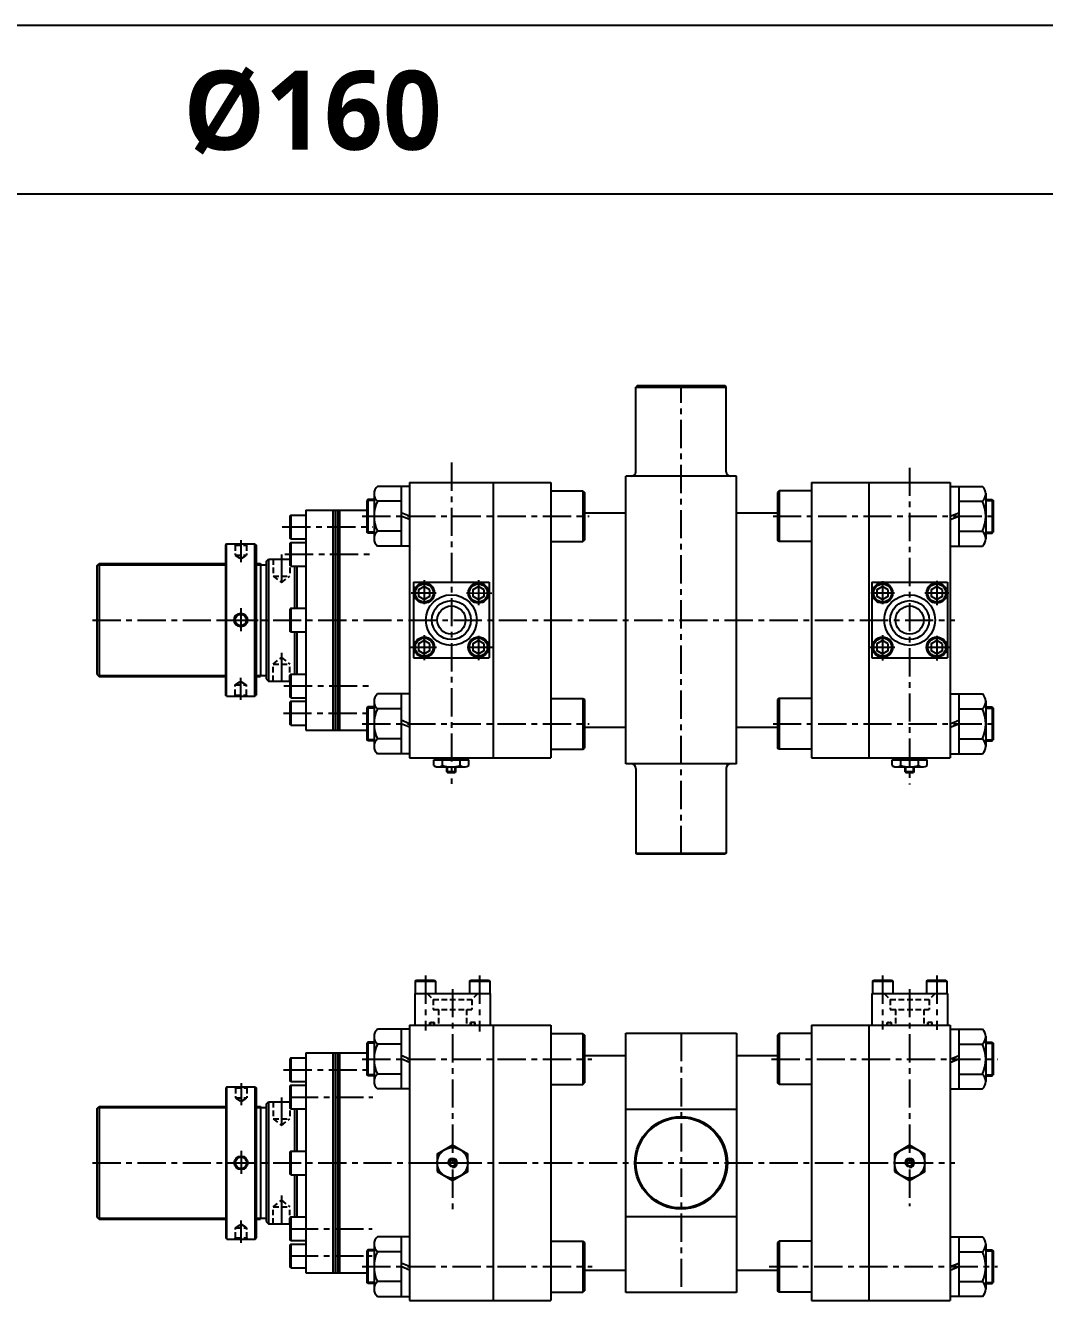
# Model space of a CAD drawing. Extents: x -819 to 9946, y 0 to 4813.
# Drawn here: x 1923 to 2826, y 1697 to 2827 of the extents above; entities that cross this region are included whole.
import ezdxf

# ---------------------------------------------------------------- set-up
doc = ezdxf.new("R2010")
doc.units = 0
doc.header["$LTSCALE"] = 10
doc.header["$MEASUREMENT"] = 0
for name, pattern in [('CENTER', [2, 1.25, -0.25, 0.25, -0.25]), ('CENTERX2', [4, 2.5, -0.5, 0.5, -0.5]), ('HIDDENX2', [0.75, 0.5, -0.25])]:
    doc.linetypes.add(name, pattern=pattern)
doc.layers.get('0').update_dxf_attribs({"linetype": 'CONTINUOUS'})
doc.layers.get('DEFPOINTS').update_dxf_attribs({"linetype": 'CONTINUOUS'})
for name, color, linetype in [('BOM-UDEF', 3, 'CONTINUOUS'), ('CEN', 1, 'CENTERX2'), ('HID', 2, 'HIDDENX2'), ('ML', 7, 'CONTINUOUS')]:
    doc.layers.add(name, color=color, linetype=linetype)
doc.styles.add('문자', font='romans.shx')

msp = doc.modelspace()

# ---------------------------------------------------------------- linework, layer by layer
for p, q in [((9946.14, 2826.778), (0, 2826.778)), ((9946.14, 2677.278), (0, 2677.278))]:
    msp.add_line(p, q)
at = {"color": 7, "linetype": 'Continuous'}
for p, q in [((2284.552, 2170.789), (2284.552, 2175.806)), ((2284.552, 2175.806), (2290.89, 2175.806)), ((2285.552, 2175.806), (2285.552, 2177.806)), ((2285.552, 2177.806), (2314.729, 2177.806)), ((2287.727, 2169.806), (2312.553, 2169.806)), ((2290.89, 2175.806), (2315.729, 2175.806)), ((2292.346, 2170.789), (2292.346, 2175.806)), ((2296.14, 2170.062), (2296.14, 2170.064)), ((2296.14, 2165.306), (2296.14, 2169.806)), ((2304.14, 2165.306), (2304.14, 2169.806)), ((2307.934, 2170.789), (2307.934, 2175.806)), ((2314.729, 2175.806), (2314.729, 2177.806)), ((2315.729, 2170.789), (2315.729, 2175.806)), ((2690.552, 2170.789), (2690.552, 2175.806)), ((2690.552, 2175.806), (2696.89, 2175.806)), ((2691.552, 2175.806), (2691.552, 2177.806)), ((2691.552, 2177.806), (2720.729, 2177.806)), ((2693.727, 2169.806), (2718.553, 2169.806)), ((2696.89, 2175.806), (2721.729, 2175.806)), ((2698.346, 2170.789), (2698.346, 2175.806)), ((2702.14, 2170.062), (2702.14, 2170.064)), ((2702.14, 2165.306), (2702.14, 2169.806)), ((2710.14, 2165.306), (2710.14, 2169.806)), ((2713.934, 2170.789), (2713.934, 2175.806)), ((2720.729, 2175.806), (2720.729, 2177.806)), ((2721.729, 2170.789), (2721.729, 2175.806)), ((2296.14, 2165.306), (2296.64, 2164.806)), ((2304.14, 2165.306), (2296.14, 2165.306)), ((2296.64, 2164.806), (2303.64, 2164.806)), ((2304.14, 2165.306), (2303.64, 2164.806)), ((2702.14, 2165.306), (2702.64, 2164.806)), ((2710.14, 2165.306), (2702.14, 2165.306)), ((2702.64, 2164.806), (2709.64, 2164.806)), ((2710.14, 2165.306), (2709.64, 2164.806))]:
    msp.add_line(p, q, dxfattribs=at)
at = {"color": 1, "linetype": 'CENTER', "ltscale": 5}
for p, q in [((2287.64, 1818.747), (2314.64, 1818.747)), ((2692.64, 1818.747), (2719.64, 1818.747))]:
    msp.add_line(p, q, dxfattribs=at)
at = {"color": 7, "linetype": 'Continuous'}
for points in [[(2287.64, 1810.953), (2301.14, 1803.158), (2314.64, 1810.953), (2314.64, 1826.541), (2301.14, 1834.335), (2287.64, 1826.541)], [(2692.64, 1810.953), (2706.14, 1803.158), (2719.64, 1810.953), (2719.64, 1826.541), (2706.14, 1834.335), (2692.64, 1826.541)], [(2299.697, 1821.247), (2298.253, 1818.747), (2299.697, 1816.247), (2302.584, 1816.247), (2304.027, 1818.747), (2302.584, 1821.247)], [(2704.697, 1821.247), (2703.253, 1818.747), (2704.697, 1816.247), (2707.584, 1816.247), (2709.027, 1818.747), (2707.584, 1821.247)]]:
    msp.add_lwpolyline(points, close=True, dxfattribs=at)
for centre, radius in [((2301.14, 1818.747), 13.5), ((2706.14, 1818.747), 13.5), ((2301.14, 1818.747), 3.5), ((2706.14, 1818.747), 3.5)]:
    msp.add_circle(centre, radius, dxfattribs=at)
for centre, radius, start, end in [((2287.727, 2175.429), 5.623, 235.615753, 270), ((2288.449, 2178.027), 8.22, 241.700645, 298.299355), ((2300.132, 2201.153), 31.347, 255.617183, 270.014071), ((2300.148, 2201.153), 31.347, 269.985929, 284.382817), ((2311.831, 2178.027), 8.22, 241.700645, 298.299355), ((2693.727, 2175.429), 5.623, 235.615753, 270), ((2694.449, 2178.027), 8.22, 241.700645, 298.299355), ((2706.132, 2201.153), 31.347, 255.617183, 270.014071), ((2706.148, 2201.153), 31.347, 269.985929, 284.382817), ((2717.831, 2178.027), 8.22, 241.700645, 298.299355)]:
    msp.add_arc(centre, radius, start, end, dxfattribs=at)
at = {"layer": 'BOM-UDEF', "color": 0}
for p, q in [((2454.64, 2172.306), (2454.64, 2427.306)), ((2552.64, 2172.306), (2552.64, 2427.306)), ((2454.64, 1933.747), (2552.64, 1933.747)), ((2454.64, 1703.747), (2454.64, 1933.747)), ((2552.64, 1933.747), (2552.64, 1703.747)), ((2454.64, 1866.247), (2552.64, 1866.247)), ((2454.64, 1771.247), (2552.64, 1771.247)), ((2552.64, 1703.747), (2454.64, 1703.747))]:
    msp.add_line(p, q, dxfattribs=at)
for radius in [41, 40]:
    msp.add_circle((2503.64, 1818.747), radius, dxfattribs=at)
at = {"layer": 'CEN'}
for p, q in [((2503.64, 2092.306), (2503.64, 2507.306)), ((2300.14, 2439.371), (2300.14, 2154.732)), ((2706.14, 2434.856), (2706.14, 2154.013)), ((2221.14, 2391.806), (2422.14, 2391.806)), ((2585.14, 2391.806), (2784.14, 2391.806)), ((2150.229, 2382.306), (2230.409, 2382.306)), ((2113.545, 2370.551), (2113.545, 2350.994)), ((2149.64, 2357.806), (2149.64, 2330.196)), ((2152.596, 2358.146), (2230.409, 2358.146)), ((2276.14, 2335.032), (2276.14, 2313.811)), ((2324.14, 2335.074), (2324.14, 2313.074)), ((2682.14, 2334.249), (2682.14, 2313.811)), ((2730.14, 2334.502), (2730.14, 2313.074)), ((2264.495, 2323.806), (2286.65, 2323.806)), ((2313.548, 2323.806), (2335.914, 2323.722)), ((2671.742, 2323.806), (2692.65, 2323.806)), ((2719.548, 2323.806), (2740.962, 2323.806)), ((2113.545, 2310.316), (2113.545, 2290.04)), ((1982.14, 2299.806), (2746.14, 2299.806)), ((2093.917, 2299.806), (2132.193, 2299.806)), ((2093.917, 2299.806), (2132.193, 2299.806)), ((2276.14, 2286.315), (2276.14, 2264.4)), ((2324.14, 2285.947), (2324.14, 2264.356)), ((2682.14, 2286.315), (2682.14, 2264.056)), ((2730.14, 2285.947), (2730.14, 2264.056)), ((2264.156, 2275.806), (2286.896, 2275.806)), ((2314.162, 2275.806), (2336.169, 2275.806)), ((2670.53, 2275.806), (2692.896, 2275.806)), ((2720.162, 2275.806), (2741.469, 2275.806)), ((2149.64, 2270.776), (2149.64, 2241.806)), ((2113.545, 2229.062), (2113.545, 2248.619)), ((2151.804, 2241.466), (2230.09, 2241.466)), ((2151.26, 2217.306), (2230.09, 2217.306)), ((2221.14, 2207.806), (2422.14, 2207.806)), ((2585.14, 2207.806), (2784.14, 2207.806)), ((2277.14, 1984.747), (2277.14, 1936.142)), ((2325.14, 1984.747), (2325.14, 1935.156)), ((2682.14, 1984.747), (2682.14, 1936.801)), ((2730.14, 1984.747), (2730.14, 1936.525)), ((2301.14, 1972.747), (2301.14, 1774.614)), ((2706.14, 1972.747), (2706.14, 1780.259)), ((2503.64, 1933.747), (2503.64, 1703.747)), ((2221.14, 1910.747), (2424.568, 1910.747)), ((2583.817, 1910.747), (2784.14, 1910.747)), ((2151.432, 1901.247), (2230.409, 1901.247)), ((2113.807, 1889.491), (2113.807, 1869.935)), ((2149.64, 1876.747), (2149.64, 1849.137)), ((2157.14, 1877.083), (2230.409, 1877.083)), ((2113.807, 1829.257), (2113.807, 1808.981)), ((1982.14, 1818.747), (2746.14, 1818.747)), ((2149.64, 1789.717), (2149.64, 1760.747)), ((2113.807, 1748.003), (2113.807, 1767.559)), ((2157.14, 1760.411), (2230.09, 1760.411)), ((2157.14, 1736.247), (2230.09, 1736.247)), ((2221.14, 1726.747), (2424.978, 1726.747)), ((2581.671, 1726.747), (2784.14, 1726.747))]:
    msp.add_line(p, q, dxfattribs=at)
at = {"layer": 'DEFPOINTS', "color": 0, "linetype": 'ByBlock'}
for p in [(2138.14, 1872.747), (2138.14, 1764.747)]:
    msp.add_point(p, dxfattribs=at)
at = {"layer": 'HID'}
for p, q in [((2108.545, 2366.306), (2107.545, 2367.306)), ((2108.545, 2366.306), (2118.545, 2366.306)), ((2108.545, 2366.306), (2108.545, 2357.306)), ((2118.545, 2366.306), (2119.545, 2367.306)), ((2118.545, 2366.306), (2118.545, 2357.306)), ((2108.545, 2357.306), (2113.545, 2354.14)), ((2108.545, 2357.306), (2118.545, 2357.306)), ((2113.545, 2354.14), (2118.545, 2357.306)), ((2142.14, 2353.806), (2142.14, 2338.806)), ((2157.14, 2353.806), (2157.14, 2338.806)), ((2157.14, 2353.806), (2157.14, 2338.806)), ((2142.14, 2338.806), (2157.14, 2338.806)), ((2142.14, 2338.806), (2149.64, 2332.975)), ((2149.64, 2332.975), (2157.14, 2338.806)), ((2142.14, 2260.806), (2149.64, 2266.638)), ((2142.14, 2245.806), (2142.14, 2260.806)), ((2142.14, 2260.806), (2157.14, 2260.806)), ((2149.64, 2266.638), (2157.14, 2260.806)), ((2157.14, 2245.806), (2157.14, 2260.806)), ((2157.14, 2245.806), (2157.14, 2260.806)), ((2108.545, 2242.306), (2113.545, 2245.473)), ((2108.545, 2233.306), (2108.545, 2242.306)), ((2108.545, 2242.306), (2118.545, 2242.306)), ((2113.545, 2245.473), (2118.545, 2242.306)), ((2118.545, 2233.306), (2118.545, 2242.306)), ((2108.545, 2233.306), (2107.545, 2232.306)), ((2108.545, 2233.306), (2118.545, 2233.306)), ((2118.545, 2233.306), (2119.545, 2232.306)), ((2278.64, 1968.747), (2283.89, 1963.497)), ((2323.64, 1968.747), (2318.39, 1963.497)), ((2683.64, 1968.747), (2688.89, 1963.497)), ((2728.64, 1968.747), (2723.39, 1963.497)), ((2283.89, 1963.497), (2283.89, 1954.747)), ((2283.89, 1963.497), (2318.39, 1963.497)), ((2318.39, 1963.497), (2318.39, 1954.747)), ((2688.89, 1963.497), (2723.39, 1963.497)), ((2688.89, 1963.497), (2688.89, 1954.747)), ((2723.39, 1963.497), (2723.39, 1954.747)), ((2283.89, 1954.747), (2318.39, 1954.747)), ((2288.64, 1954.747), (2288.64, 1940.747)), ((2313.64, 1954.747), (2313.64, 1940.747)), ((2688.89, 1954.747), (2723.39, 1954.747)), ((2693.64, 1954.747), (2693.64, 1940.747)), ((2718.64, 1954.747), (2718.64, 1940.747)), ((2281.14, 1943.147), (2285.14, 1943.147)), ((2281.14, 1940.747), (2281.14, 1943.147)), ((2285.14, 1940.747), (2285.14, 1943.147)), ((2317.14, 1940.747), (2317.14, 1943.147)), ((2321.14, 1943.147), (2317.14, 1943.147)), ((2321.14, 1940.747), (2321.14, 1943.147)), ((2686.14, 1943.147), (2690.14, 1943.147)), ((2686.14, 1940.747), (2686.14, 1943.147)), ((2690.14, 1940.747), (2690.14, 1943.147)), ((2722.14, 1940.747), (2722.14, 1943.147)), ((2726.14, 1943.147), (2722.14, 1943.147)), ((2726.14, 1940.747), (2726.14, 1943.147)), ((2108.807, 1885.247), (2107.807, 1886.247)), ((2108.807, 1885.247), (2118.807, 1885.247)), ((2108.807, 1885.247), (2108.807, 1876.247)), ((2108.807, 1876.247), (2118.807, 1876.247)), ((2108.807, 1876.247), (2113.807, 1873.081)), ((2113.807, 1873.081), (2118.807, 1876.247)), ((2118.807, 1885.247), (2119.807, 1886.247)), ((2118.807, 1885.247), (2118.807, 1876.247)), ((2142.14, 1872.747), (2142.14, 1857.747)), ((2157.14, 1872.747), (2157.14, 1857.747)), ((2142.14, 1857.747), (2157.14, 1857.747)), ((2142.14, 1857.747), (2149.64, 1851.916)), ((2149.64, 1851.916), (2157.14, 1857.747)), ((2142.14, 1779.747), (2149.64, 1785.578)), ((2149.64, 1785.578), (2157.14, 1779.747)), ((2142.14, 1779.747), (2157.14, 1779.747)), ((2142.14, 1764.747), (2142.14, 1779.747)), ((2157.14, 1764.747), (2157.14, 1779.747)), ((2108.807, 1761.247), (2113.807, 1764.413)), ((2113.807, 1764.413), (2118.807, 1761.247)), ((2108.807, 1752.247), (2107.807, 1751.247)), ((2108.807, 1761.247), (2118.807, 1761.247)), ((2108.807, 1752.247), (2108.807, 1761.247)), ((2108.807, 1752.247), (2118.807, 1752.247)), ((2118.807, 1752.247), (2118.807, 1761.247)), ((2118.807, 1752.247), (2119.807, 1751.247))]:
    msp.add_line(p, q, dxfattribs=at)
for centre, start, end in [((2282.422, 1941.947), 90, 270), ((2283.806, 1941.947), 270, 90), ((2318.475, 1941.947), 90, 270), ((2319.859, 1941.947), 270, 90), ((2687.422, 1941.947), 90, 270), ((2688.806, 1941.947), 270, 90), ((2723.475, 1941.947), 90, 270), ((2724.859, 1941.947), 270, 90)]:
    msp.add_arc(centre, 1.2, start, end, dxfattribs=at)
at = {"layer": 'ML'}
for p, q in [((2464.64, 2507.306), (2463.64, 2506.306)), ((2463.64, 2431.306), (2463.64, 2506.306)), ((2463.64, 2506.306), (2543.64, 2506.306)), ((2542.64, 2507.306), (2464.64, 2507.306)), ((2543.64, 2506.306), (2542.64, 2507.306)), ((2543.64, 2431.306), (2543.64, 2506.306)), ((2263.14, 2418.306), (2234.64, 2418.306)), ((2255.64, 2418.306), (2255.64, 2365.306)), ((2263.14, 2421.806), (2263.14, 2177.806)), ((2263.14, 2421.806), (2388.14, 2421.806)), ((2337.14, 2421.806), (2337.14, 2177.806)), ((2388.14, 2421.806), (2388.14, 2177.806)), ((2552.64, 2427.306), (2454.64, 2427.306)), ((2619.14, 2421.806), (2742.14, 2421.806)), ((2619.14, 2421.806), (2619.14, 2177.806)), ((2670.14, 2421.806), (2670.14, 2177.806)), ((2742.14, 2421.806), (2742.14, 2177.806)), ((2742.14, 2418.306), (2770.64, 2418.306)), ((2749.64, 2418.306), (2749.64, 2365.306)), ((2231.64, 2412.17), (2231.64, 2405.086)), ((2388.14, 2414.306), (2416.64, 2414.306)), ((2416.64, 2414.306), (2416.64, 2369.306)), ((2416.64, 2414.306), (2418.14, 2412.916)), ((2418.14, 2412.916), (2418.14, 2370.696)), ((2590.64, 2414.306), (2589.14, 2412.916)), ((2589.14, 2412.916), (2589.14, 2370.696)), ((2619.14, 2414.306), (2590.64, 2414.306)), ((2590.64, 2414.306), (2590.64, 2369.306)), ((2773.64, 2412.17), (2773.64, 2405.086)), ((2171.14, 2397.306), (2225.14, 2397.306)), ((2171.14, 2397.306), (2171.14, 2202.306)), ((2171.14, 2397.306), (2171.14, 2202.306)), ((2195.14, 2397.306), (2195.14, 2202.306)), ((2197.14, 2397.306), (2197.14, 2202.306)), ((2199.14, 2397.306), (2199.14, 2202.306)), ((2201.14, 2397.306), (2201.14, 2202.306)), ((2226.14, 2406.806), (2225.14, 2405.806)), ((2225.14, 2405.806), (2225.14, 2377.806)), ((2226.14, 2406.806), (2226.14, 2376.806)), ((2231.64, 2406.806), (2226.14, 2406.806)), ((2231.64, 2405.086), (2231.64, 2391.806)), ((2255.64, 2405.086), (2234.64, 2405.086)), ((2749.64, 2405.086), (2770.64, 2405.086)), ((2773.64, 2406.806), (2779.14, 2406.806)), ((2773.64, 2405.086), (2773.64, 2391.806)), ((2779.14, 2406.806), (2779.14, 2376.806)), ((2779.14, 2406.806), (2780.14, 2405.806)), ((2780.14, 2405.806), (2780.14, 2377.806)), ((2157.84, 2392.806), (2157.14, 2392.106)), ((2157.14, 2392.106), (2157.14, 2372.506)), ((2157.84, 2392.806), (2171.14, 2392.806)), ((2157.84, 2392.806), (2157.84, 2371.806)), ((2231.64, 2391.806), (2231.64, 2371.78)), ((2418.14, 2394.806), (2454.64, 2394.806)), ((2552.64, 2394.806), (2589.14, 2394.806)), ((2773.64, 2391.806), (2773.64, 2371.78)), ((2226.14, 2376.806), (2225.14, 2377.806)), ((2231.64, 2376.806), (2226.14, 2376.806)), ((2255.64, 2378.526), (2234.64, 2378.526)), ((2749.64, 2378.526), (2770.64, 2378.526)), ((2773.64, 2376.806), (2779.14, 2376.806)), ((2779.14, 2376.806), (2780.14, 2377.806)), ((2101.045, 2367.306), (2100.045, 2366.306)), ((2100.045, 2366.306), (2100.045, 2233.306)), ((2101.045, 2232.306), (2101.045, 2367.306)), ((2101.045, 2367.306), (2126.045, 2367.306)), ((2126.045, 2232.306), (2126.045, 2367.306)), ((2126.045, 2367.306), (2127.045, 2366.306)), ((2127.045, 2366.306), (2127.045, 2233.306)), ((2157.84, 2371.806), (2157.14, 2372.506)), ((2157.84, 2368.643), (2157.14, 2367.943)), ((2157.14, 2367.943), (2157.14, 2348.343)), ((2157.84, 2371.806), (2171.14, 2371.806)), ((2157.84, 2368.643), (2171.14, 2368.643)), ((2157.84, 2368.643), (2157.84, 2347.643)), ((2263.14, 2365.306), (2234.64, 2365.306)), ((2388.14, 2369.306), (2416.64, 2369.306)), ((2416.64, 2369.306), (2418.14, 2370.696)), ((2590.64, 2369.306), (2589.14, 2370.696)), ((2619.14, 2369.306), (2590.64, 2369.306)), ((2742.14, 2365.306), (2770.64, 2365.306)), ((2136.14, 2351.806), (2138.14, 2353.806)), ((2136.14, 2351.806), (2136.14, 2247.806)), ((2138.14, 2353.806), (2138.14, 2245.806)), ((2138.14, 2353.806), (2157.14, 2353.806)), ((1986.14, 2347.806), (1988.14, 2349.806)), ((1986.14, 2347.806), (1988.14, 2349.806)), ((1986.14, 2347.806), (1986.14, 2251.806)), ((1987.14, 2348.806), (2100.045, 2348.806)), ((1988.14, 2349.806), (1988.14, 2249.806)), ((2127.045, 2348.806), (2136.14, 2348.806)), ((2131.14, 2349.806), (2131.14, 2249.806)), ((2157.84, 2347.643), (2157.14, 2348.343)), ((2157.84, 2347.643), (2171.14, 2347.643)), ((2161.14, 2347.643), (2161.14, 2310.306)), ((2161.14, 2347.643), (2161.14, 2310.306)), ((2161.14, 2347.643), (2161.14, 2310.306)), ((2161.14, 2347.643), (2161.14, 2310.306)), ((2163.14, 2347.643), (2163.14, 2310.306)), ((2163.14, 2347.643), (2163.14, 2310.306)), ((2266.64, 2333.306), (2266.64, 2266.306)), ((2266.64, 2333.306), (2333.64, 2333.306)), ((2333.64, 2333.306), (2333.64, 2266.306)), ((2672.64, 2333.306), (2739.64, 2333.306)), ((2672.64, 2333.306), (2672.64, 2266.306)), ((2739.64, 2333.306), (2739.64, 2266.306)), ((2157.84, 2310.306), (2157.14, 2309.606)), ((2157.14, 2309.606), (2157.14, 2290.006)), ((2157.84, 2310.306), (2171.14, 2310.306)), ((2157.84, 2310.306), (2157.84, 2289.306)), ((2157.84, 2289.306), (2157.14, 2290.006)), ((2157.84, 2289.306), (2171.14, 2289.306)), ((2161.14, 2289.306), (2161.14, 2251.97)), ((2161.14, 2289.306), (2161.14, 2251.97)), ((2161.14, 2289.306), (2161.14, 2251.97)), ((2161.14, 2289.306), (2161.14, 2251.97)), ((2163.14, 2289.306), (2163.14, 2251.97)), ((2163.14, 2289.306), (2163.14, 2251.97)), ((2266.64, 2266.306), (2333.64, 2266.306)), ((2672.64, 2266.306), (2739.64, 2266.306)), ((1986.14, 2251.806), (1988.14, 2249.806)), ((1987.14, 2250.806), (2100.045, 2250.806)), ((2127.045, 2250.806), (2136.14, 2250.806)), ((2157.84, 2251.97), (2157.14, 2251.27)), ((2157.14, 2251.27), (2157.14, 2231.67)), ((2157.84, 2251.97), (2171.14, 2251.97)), ((2157.84, 2251.97), (2157.84, 2230.97)), ((2136.14, 2247.806), (2138.14, 2245.806)), ((2138.14, 2245.806), (2157.14, 2245.806)), ((2101.045, 2232.306), (2100.045, 2233.306)), ((2101.045, 2232.306), (2126.045, 2232.306)), ((2126.045, 2232.306), (2127.045, 2233.306)), ((2157.84, 2230.97), (2157.14, 2231.67)), ((2157.84, 2227.806), (2157.14, 2227.106)), ((2157.14, 2227.106), (2157.14, 2207.506)), ((2157.84, 2230.97), (2171.14, 2230.97)), ((2157.84, 2227.806), (2171.14, 2227.806)), ((2157.84, 2227.806), (2157.84, 2206.806)), ((2231.64, 2228.17), (2231.64, 2221.086)), ((2263.14, 2234.306), (2234.64, 2234.306)), ((2255.64, 2234.306), (2255.64, 2181.306)), ((2388.14, 2230.306), (2416.64, 2230.306)), ((2416.64, 2230.306), (2416.64, 2185.306)), ((2416.64, 2230.306), (2418.14, 2229.33)), ((2418.14, 2229.33), (2418.14, 2186.283)), ((2590.64, 2230.306), (2589.14, 2229.33)), ((2589.14, 2229.33), (2589.14, 2186.283)), ((2619.14, 2230.306), (2590.64, 2230.306)), ((2590.64, 2230.306), (2590.64, 2185.306)), ((2742.14, 2234.306), (2770.64, 2234.306)), ((2749.64, 2234.306), (2749.64, 2181.306)), ((2773.64, 2228.17), (2773.64, 2221.086)), ((2226.14, 2222.806), (2225.14, 2221.806)), ((2225.14, 2221.806), (2225.14, 2193.806)), ((2226.14, 2222.806), (2226.14, 2192.806)), ((2231.64, 2222.806), (2226.14, 2222.806)), ((2231.64, 2221.086), (2231.64, 2207.806)), ((2255.64, 2221.086), (2234.64, 2221.086)), ((2749.64, 2221.086), (2770.64, 2221.086)), ((2773.64, 2222.806), (2779.14, 2222.806)), ((2773.64, 2221.086), (2773.64, 2207.806)), ((2779.14, 2222.806), (2779.14, 2192.806)), ((2779.14, 2222.806), (2780.14, 2221.806)), ((2780.14, 2221.806), (2780.14, 2193.806)), ((2157.84, 2206.806), (2157.14, 2207.506)), ((2157.84, 2206.806), (2171.14, 2206.806)), ((2231.64, 2207.806), (2231.64, 2187.78)), ((2418.14, 2204.806), (2454.64, 2204.806)), ((2552.64, 2204.806), (2589.14, 2204.806)), ((2773.64, 2207.806), (2773.64, 2187.78)), ((2171.14, 2202.306), (2225.14, 2202.306)), ((2226.14, 2192.806), (2225.14, 2193.806)), ((2231.64, 2192.806), (2226.14, 2192.806)), ((2255.64, 2194.526), (2234.64, 2194.526)), ((2749.64, 2194.526), (2770.64, 2194.526)), ((2773.64, 2192.806), (2779.14, 2192.806)), ((2779.14, 2192.806), (2780.14, 2193.806)), ((2263.14, 2181.306), (2234.64, 2181.306)), ((2388.14, 2185.306), (2416.64, 2185.306)), ((2416.64, 2185.306), (2418.14, 2186.283)), ((2590.64, 2185.306), (2589.14, 2186.283)), ((2619.14, 2185.306), (2590.64, 2185.306)), ((2742.14, 2181.306), (2770.64, 2181.306)), ((2263.14, 2177.806), (2388.14, 2177.806)), ((2552.64, 2172.306), (2454.64, 2172.306)), ((2619.14, 2177.806), (2742.14, 2177.806)), ((2463.64, 2168.306), (2463.64, 2093.306)), ((2543.64, 2168.306), (2543.64, 2093.306)), ((2464.64, 2092.306), (2463.64, 2093.306)), ((2463.64, 2093.306), (2543.64, 2093.306)), ((2542.64, 2092.306), (2464.64, 2092.306)), ((2543.64, 2093.306), (2542.64, 2092.306)), ((2268.14, 1979.747), (2269.14, 1980.747)), ((2268.14, 1979.747), (2268.14, 1968.747)), ((2268.14, 1979.747), (2286.14, 1979.747)), ((2269.14, 1980.747), (2285.14, 1980.747)), ((2285.14, 1980.747), (2286.14, 1979.747)), ((2286.14, 1979.747), (2286.14, 1968.747)), ((2316.14, 1979.747), (2317.14, 1980.747)), ((2316.14, 1979.747), (2316.14, 1968.747)), ((2316.14, 1979.747), (2334.14, 1979.747)), ((2317.14, 1980.747), (2333.14, 1980.747)), ((2333.14, 1980.747), (2334.14, 1979.747)), ((2334.14, 1979.747), (2334.14, 1968.747)), ((2673.14, 1979.747), (2674.14, 1980.747)), ((2673.14, 1979.747), (2691.14, 1979.747)), ((2673.14, 1979.747), (2673.14, 1968.747)), ((2674.14, 1980.747), (2690.14, 1980.747)), ((2690.14, 1980.747), (2691.14, 1979.747)), ((2691.14, 1979.747), (2691.14, 1968.747)), ((2721.14, 1979.747), (2722.14, 1980.747)), ((2721.14, 1979.747), (2739.14, 1979.747)), ((2721.14, 1979.747), (2721.14, 1968.747)), ((2722.14, 1980.747), (2738.14, 1980.747)), ((2738.14, 1980.747), (2739.14, 1979.747)), ((2739.14, 1979.747), (2739.14, 1968.747)), ((2267.64, 1968.747), (2334.64, 1968.747)), ((2267.64, 1968.747), (2267.64, 1940.747)), ((2334.64, 1968.747), (2334.64, 1940.747)), ((2672.64, 1968.747), (2739.64, 1968.747)), ((2672.64, 1968.747), (2672.64, 1940.747)), ((2739.64, 1968.747), (2739.64, 1940.747)), ((2263.14, 1937.247), (2234.64, 1937.247)), ((2255.64, 1937.247), (2255.64, 1884.247)), ((2263.14, 1940.747), (2388.14, 1940.747)), ((2263.14, 1940.747), (2263.14, 1696.747)), ((2337.14, 1940.747), (2337.14, 1696.747)), ((2388.14, 1940.747), (2388.14, 1696.747)), ((2388.14, 1933.247), (2416.64, 1933.247)), ((2416.64, 1933.247), (2416.64, 1888.247)), ((2416.64, 1933.247), (2418.14, 1931.857)), ((2590.64, 1933.247), (2589.14, 1931.857)), ((2590.64, 1933.247), (2590.64, 1888.247)), ((2619.14, 1933.247), (2590.64, 1933.247)), ((2619.14, 1940.747), (2619.14, 1696.747)), ((2619.14, 1940.747), (2742.14, 1940.747)), ((2670.14, 1940.747), (2670.14, 1696.747)), ((2742.14, 1940.747), (2742.14, 1696.747)), ((2742.14, 1937.247), (2770.64, 1937.247)), ((2749.64, 1937.247), (2749.64, 1884.247)), ((2226.14, 1925.747), (2225.14, 1924.747)), ((2225.14, 1924.747), (2225.14, 1896.747)), ((2226.14, 1925.747), (2226.14, 1895.747)), ((2231.64, 1925.747), (2226.14, 1925.747)), ((2231.64, 1931.11), (2231.64, 1924.027)), ((2231.64, 1924.027), (2231.64, 1910.747)), ((2255.64, 1924.027), (2234.64, 1924.027)), ((2418.14, 1931.857), (2418.14, 1889.637)), ((2589.14, 1931.857), (2589.14, 1889.637)), ((2749.64, 1924.027), (2770.64, 1924.027)), ((2773.64, 1931.11), (2773.64, 1924.027)), ((2773.64, 1925.747), (2779.14, 1925.747)), ((2773.64, 1924.027), (2773.64, 1910.747)), ((2779.14, 1925.747), (2779.14, 1895.747)), ((2779.14, 1925.747), (2780.14, 1924.747)), ((2780.14, 1924.747), (2780.14, 1896.747)), ((2157.84, 1911.747), (2157.14, 1911.047)), ((2157.14, 1911.047), (2157.14, 1891.447)), ((2157.84, 1911.747), (2171.14, 1911.747)), ((2157.84, 1911.747), (2157.84, 1890.747)), ((2171.14, 1916.247), (2171.14, 1721.247)), ((2171.14, 1916.247), (2225.14, 1916.247)), ((2195.14, 1916.247), (2195.14, 1721.247)), ((2197.14, 1916.247), (2197.14, 1721.247)), ((2199.14, 1916.247), (2199.14, 1721.247)), ((2201.14, 1916.247), (2201.14, 1721.247)), ((2231.64, 1910.747), (2231.64, 1890.721)), ((2418.14, 1913.747), (2454.64, 1913.747)), ((2552.64, 1913.747), (2589.14, 1913.747)), ((2773.64, 1910.747), (2773.64, 1890.721)), ((2157.84, 1890.747), (2157.14, 1891.447)), ((2157.84, 1887.583), (2157.14, 1886.883)), ((2157.84, 1890.747), (2171.14, 1890.747)), ((2157.84, 1887.583), (2171.14, 1887.583)), ((2157.84, 1887.583), (2157.84, 1866.583)), ((2226.14, 1895.747), (2225.14, 1896.747)), ((2231.64, 1895.747), (2226.14, 1895.747)), ((2255.64, 1897.467), (2234.64, 1897.467)), ((2388.14, 1888.247), (2416.64, 1888.247)), ((2416.64, 1888.247), (2418.14, 1889.637)), ((2590.64, 1888.247), (2589.14, 1889.637)), ((2619.14, 1888.247), (2590.64, 1888.247)), ((2749.64, 1897.467), (2770.64, 1897.467)), ((2773.64, 1895.747), (2779.14, 1895.747)), ((2779.14, 1895.747), (2780.14, 1896.747)), ((2101.307, 1886.247), (2100.307, 1885.247)), ((2100.307, 1885.247), (2100.307, 1752.247)), ((2101.307, 1751.247), (2101.307, 1886.247)), ((2101.307, 1886.247), (2126.307, 1886.247)), ((2126.307, 1751.247), (2126.307, 1886.247)), ((2126.307, 1886.247), (2127.307, 1885.247)), ((2127.307, 1885.247), (2127.307, 1752.247)), ((2157.14, 1886.883), (2157.14, 1867.283)), ((2263.14, 1884.247), (2234.64, 1884.247)), ((2742.14, 1884.247), (2770.64, 1884.247)), ((1986.14, 1866.747), (1988.14, 1868.747)), ((1986.14, 1866.747), (1988.14, 1868.747)), ((1986.14, 1866.747), (1986.14, 1770.747)), ((1987.14, 1867.747), (2100.307, 1867.747)), ((1988.14, 1868.747), (1988.14, 1768.747)), ((2127.307, 1867.747), (2136.14, 1867.747)), ((2131.14, 1868.747), (2131.14, 1768.747)), ((2136.14, 1870.747), (2138.14, 1872.747)), ((2136.14, 1870.747), (2136.14, 1766.747)), ((2138.14, 1872.747), (2157.14, 1872.747)), ((2138.14, 1872.747), (2138.14, 1764.747)), ((2157.84, 1866.583), (2157.14, 1867.283)), ((2157.84, 1866.583), (2171.14, 1866.583)), ((2161.14, 1866.583), (2161.14, 1829.247)), ((2161.14, 1866.583), (2161.14, 1829.247)), ((2163.14, 1866.583), (2163.14, 1829.247)), ((2157.84, 1829.247), (2157.14, 1828.547)), ((2157.14, 1828.547), (2157.14, 1808.947)), ((2157.84, 1829.247), (2171.14, 1829.247)), ((2157.84, 1829.247), (2157.84, 1808.247)), ((2157.84, 1808.247), (2157.14, 1808.947)), ((2157.84, 1808.247), (2171.14, 1808.247)), ((2161.14, 1808.247), (2161.14, 1770.911)), ((2161.14, 1808.247), (2161.14, 1770.911)), ((2163.14, 1808.247), (2163.14, 1770.911)), ((1986.14, 1770.747), (1988.14, 1768.747)), ((1987.14, 1769.747), (2100.307, 1769.747)), ((2127.307, 1769.747), (2136.14, 1769.747)), ((2136.14, 1766.747), (2138.14, 1764.747)), ((2138.14, 1764.747), (2157.14, 1764.747)), ((2157.84, 1770.911), (2157.14, 1770.211)), ((2157.14, 1770.211), (2157.14, 1750.611)), ((2157.84, 1770.911), (2171.14, 1770.911)), ((2157.84, 1770.911), (2157.84, 1749.911)), ((2101.307, 1751.247), (2100.307, 1752.247)), ((2126.307, 1751.247), (2127.307, 1752.247)), ((2263.14, 1753.247), (2234.64, 1753.247)), ((2255.64, 1753.247), (2255.64, 1700.247)), ((2742.14, 1753.247), (2770.64, 1753.247)), ((2749.64, 1753.247), (2749.64, 1700.247)), ((2101.307, 1751.247), (2126.307, 1751.247)), ((2157.84, 1749.911), (2157.14, 1750.611)), ((2157.84, 1746.747), (2157.14, 1746.047)), ((2157.14, 1746.047), (2157.14, 1726.447)), ((2157.84, 1749.911), (2171.14, 1749.911)), ((2157.84, 1746.747), (2171.14, 1746.747)), ((2157.84, 1746.747), (2157.84, 1725.747)), ((2226.14, 1741.747), (2225.14, 1740.747)), ((2225.14, 1740.747), (2225.14, 1712.747)), ((2226.14, 1741.747), (2226.14, 1711.747)), ((2231.64, 1741.747), (2226.14, 1741.747)), ((2231.64, 1747.11), (2231.64, 1740.027)), ((2388.14, 1749.247), (2416.64, 1749.247)), ((2416.64, 1749.247), (2416.64, 1704.247)), ((2416.64, 1749.247), (2418.14, 1748.271)), ((2418.14, 1748.271), (2418.14, 1705.223)), ((2590.64, 1749.247), (2589.14, 1748.271)), ((2589.14, 1748.271), (2589.14, 1705.223)), ((2590.64, 1749.247), (2590.64, 1704.247)), ((2619.14, 1749.247), (2590.64, 1749.247)), ((2773.64, 1747.11), (2773.64, 1740.027)), ((2773.64, 1741.747), (2779.14, 1741.747)), ((2779.14, 1741.747), (2779.14, 1711.747)), ((2779.14, 1741.747), (2780.14, 1740.747)), ((2780.14, 1740.747), (2780.14, 1712.747)), ((2231.64, 1740.027), (2231.64, 1726.747)), ((2255.64, 1740.027), (2234.64, 1740.027)), ((2749.64, 1740.027), (2770.64, 1740.027)), ((2773.64, 1740.027), (2773.64, 1726.747)), ((2157.84, 1725.747), (2157.14, 1726.447)), ((2157.84, 1725.747), (2171.14, 1725.747)), ((2171.14, 1721.247), (2225.14, 1721.247)), ((2231.64, 1726.747), (2231.64, 1706.721)), ((2418.14, 1723.747), (2454.64, 1723.747)), ((2552.64, 1723.747), (2589.14, 1723.747)), ((2773.64, 1726.747), (2773.64, 1706.721)), ((2226.14, 1711.747), (2225.14, 1712.747)), ((2231.64, 1711.747), (2226.14, 1711.747)), ((2255.64, 1713.467), (2234.64, 1713.467)), ((2749.64, 1713.467), (2770.64, 1713.467)), ((2773.64, 1711.747), (2779.14, 1711.747)), ((2779.14, 1711.747), (2780.14, 1712.747)), ((2234.64, 1700.247), (2263.14, 1700.247)), ((2263.14, 1696.747), (2388.14, 1696.747)), ((2388.14, 1704.247), (2416.64, 1704.247)), ((2416.64, 1704.247), (2418.14, 1705.223)), ((2590.64, 1704.247), (2589.14, 1705.223)), ((2619.14, 1704.247), (2590.64, 1704.247)), ((2619.14, 1696.747), (2742.14, 1696.747)), ((2770.64, 1700.247), (2742.14, 1700.247))]:
    msp.add_line(p, q, dxfattribs=at)
at = {"layer": 'ML', "color": 2}
for p, q in [((2231.64, 2405.806), (2225.14, 2405.806)), ((2773.64, 2405.806), (2780.14, 2405.806)), ((2263.14, 2391.806), (2255.64, 2394.973)), ((2263.14, 2388.822), (2255.64, 2391.989)), ((2742.14, 2391.806), (2749.64, 2394.973)), ((2742.14, 2388.822), (2749.64, 2391.989)), ((2231.64, 2377.806), (2225.14, 2377.806)), ((2773.64, 2377.806), (2780.14, 2377.806)), ((1988.14, 2349.806), (2100.045, 2349.806)), ((2127.045, 2349.806), (2131.14, 2349.806)), ((1988.14, 2249.806), (2100.045, 2249.806)), ((2127.045, 2249.806), (2131.14, 2249.806)), ((2231.64, 2221.806), (2225.14, 2221.806)), ((2773.64, 2221.806), (2780.14, 2221.806)), ((2263.14, 2207.806), (2255.64, 2210.973)), ((2263.14, 2204.822), (2255.64, 2207.989)), ((2742.14, 2207.806), (2749.64, 2210.973)), ((2742.14, 2204.822), (2749.64, 2207.989)), ((2231.64, 2193.806), (2225.14, 2193.806)), ((2773.64, 2193.806), (2780.14, 2193.806)), ((2296.64, 2170.002), (2296.64, 2170.003)), ((2296.64, 2164.806), (2296.64, 2169.806)), ((2303.64, 2164.806), (2303.64, 2169.806)), ((2702.64, 2170.002), (2702.64, 2170.003)), ((2702.64, 2164.806), (2702.64, 2169.806)), ((2709.64, 2164.806), (2709.64, 2169.806)), ((2231.64, 1924.747), (2225.14, 1924.747)), ((2773.64, 1924.747), (2780.14, 1924.747)), ((2263.14, 1910.747), (2255.64, 1913.914)), ((2263.14, 1907.762), (2255.64, 1910.929)), ((2742.14, 1910.747), (2749.64, 1913.914)), ((2742.14, 1907.762), (2749.64, 1910.929)), ((2231.64, 1896.747), (2225.14, 1896.747)), ((2773.64, 1896.747), (2780.14, 1896.747)), ((1988.14, 1868.747), (2100.307, 1868.747)), ((2127.307, 1868.747), (2131.14, 1868.747)), ((1988.14, 1768.747), (2100.307, 1768.747)), ((2127.307, 1768.747), (2131.14, 1768.747)), ((2231.64, 1740.747), (2225.14, 1740.747)), ((2773.64, 1740.747), (2780.14, 1740.747)), ((2263.14, 1726.747), (2255.64, 1729.914)), ((2742.14, 1726.747), (2749.64, 1729.914)), ((2263.14, 1723.762), (2255.64, 1726.929)), ((2742.14, 1723.762), (2749.64, 1726.929)), ((2231.64, 1712.747), (2225.14, 1712.747)), ((2773.64, 1712.747), (2780.14, 1712.747))]:
    msp.add_line(p, q, dxfattribs=at)
at = {"layer": 'ML'}
for points in [[(2281.14, 2326.693), (2276.14, 2329.58), (2271.14, 2326.693), (2271.14, 2320.92), (2276.14, 2318.033), (2281.14, 2320.92)], [(2329.14, 2326.693), (2324.14, 2329.58), (2319.14, 2326.693), (2319.14, 2320.92), (2324.14, 2318.033), (2329.14, 2320.92)], [(2687.14, 2326.693), (2682.14, 2329.58), (2677.14, 2326.693), (2677.14, 2320.92), (2682.14, 2318.033), (2687.14, 2320.92)], [(2735.14, 2326.693), (2730.14, 2329.58), (2725.14, 2326.693), (2725.14, 2320.92), (2730.14, 2318.033), (2735.14, 2320.92)], [(2281.14, 2278.693), (2276.14, 2281.58), (2271.14, 2278.693), (2271.14, 2272.92), (2276.14, 2270.033), (2281.14, 2272.92)], [(2329.14, 2278.693), (2324.14, 2281.58), (2319.14, 2278.693), (2319.14, 2272.92), (2324.14, 2270.033), (2329.14, 2272.92)], [(2687.14, 2278.693), (2682.14, 2281.58), (2677.14, 2278.693), (2677.14, 2272.92), (2682.14, 2270.033), (2687.14, 2272.92)], [(2735.14, 2278.693), (2730.14, 2281.58), (2725.14, 2278.693), (2725.14, 2272.92), (2730.14, 2270.033), (2735.14, 2272.92)]]:
    msp.add_lwpolyline(points, close=True, dxfattribs=at)
for centre, radius in [((2276.14, 2323.806), 9), ((2276.14, 2323.806), 8), ((2324.14, 2323.806), 9), ((2324.14, 2323.806), 8), ((2682.14, 2323.806), 9), ((2682.14, 2323.806), 8), ((2730.14, 2323.806), 9), ((2730.14, 2323.806), 8), ((2300.14, 2299.806), 22.5), ((2300.14, 2299.806), 17.25), ((2706.14, 2299.806), 22.5), ((2706.14, 2299.806), 17.25), ((2113.545, 2299.806), 6), ((2300.14, 2299.806), 12.5), ((2706.14, 2299.806), 12.5), ((2113.545, 2299.806), 5), ((2113.545, 2299.806), 5), ((2276.14, 2275.806), 9), ((2276.14, 2275.806), 8), ((2324.14, 2275.806), 9), ((2324.14, 2275.806), 8), ((2682.14, 2275.806), 9), ((2682.14, 2275.806), 8), ((2730.14, 2275.806), 9), ((2730.14, 2275.806), 8), ((2113.807, 1818.747), 6), ((2113.807, 1818.747), 5), ((2113.807, 1818.747), 5)]:
    msp.add_circle(centre, radius, dxfattribs=at)
for centre, radius, start, end in [((2459.64, 2431.306), 4, 270, 0), ((2547.64, 2431.306), 4, 180, 270), ((2240.385, 2411.696), 8.757, 130.993519, 229.006481), ((2764.895, 2411.696), 8.757, 310.993519, 49.006481), ((2262.533, 2391.806), 30.893, 154.540695, 205.459305), ((2742.747, 2391.806), 30.893, 334.540695, 25.459305), ((2240.419, 2371.916), 8.78, 131.162229, 228.837771), ((2764.861, 2371.916), 8.78, 311.162229, 48.837771), ((2240.385, 2227.696), 8.757, 130.993519, 229.006481), ((2764.895, 2227.696), 8.757, 310.993519, 49.006481), ((2262.533, 2207.806), 30.893, 154.540695, 205.459305), ((2742.747, 2207.806), 30.893, 334.540695, 25.459305), ((2240.419, 2187.916), 8.78, 131.162229, 228.837771), ((2764.861, 2187.916), 8.78, 311.162229, 48.837771), ((2459.64, 2168.306), 4, 0, 90), ((2547.64, 2168.306), 4, 90, 180), ((2240.385, 1930.637), 8.757, 130.993519, 229.006481), ((2764.895, 1930.637), 8.757, 310.993519, 49.006481), ((2262.533, 1910.747), 30.893, 154.540695, 205.459305), ((2742.747, 1910.747), 30.893, 334.540695, 25.459305), ((2240.419, 1890.857), 8.78, 131.162229, 228.837771), ((2764.861, 1890.857), 8.78, 311.162229, 48.837771), ((2240.385, 1746.637), 8.757, 130.993519, 229.006481), ((2764.895, 1746.637), 8.757, 310.993519, 49.006481), ((2262.533, 1726.747), 30.893, 154.540695, 205.459305), ((2742.747, 1726.747), 30.893, 334.540695, 25.459305), ((2240.419, 1706.857), 8.78, 131.162229, 228.837771), ((2764.861, 1706.857), 8.78, 311.162229, 48.837771)]:
    msp.add_arc(centre, radius, start, end, dxfattribs=at)
at = {"layer": 'ML', "color": 2}
for centre in [(2301.14, 1818.747), (2706.14, 1818.747)]:
    msp.add_arc(centre, 4, 270, 180, dxfattribs=at)

# ---------------------------------------------------------------- texts
at = {"insert": (2062.646, 2786.654), "char_height": 70, "attachment_point": 1, "style": '문자'}
msp.add_mtext_dynamic_manual_height_columns('{\\fMalgun Gothic|b1|i0|c129|p50;%%C160}', width=124.53264, gutter_width=16, heights=[-75.564], dxfattribs=at)

doc.saveas('drawing.dxf')
